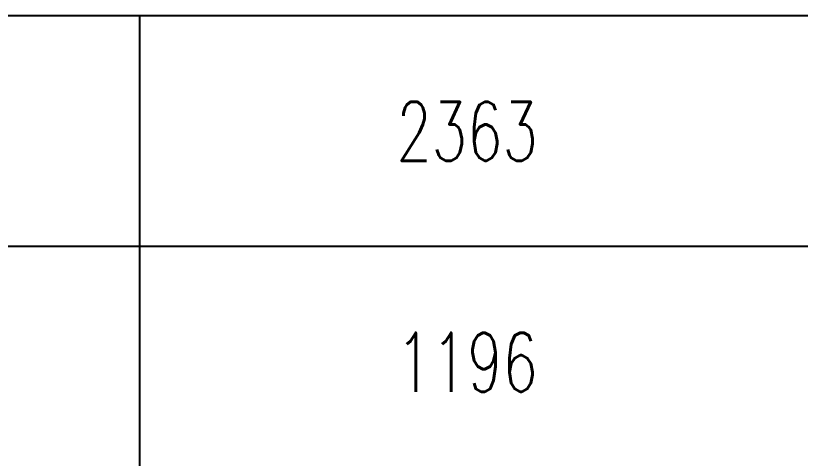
# Model space of a CAD drawing. Extents: x 93518 to 937116, y -359949 to 58022.
# Drawn here: x 773147 to 775522, y -39659 to -38316 of the extents above; entities that cross this region are included whole.
import ezdxf
from ezdxf.enums import TextEntityAlignment as Align

# ---------------------------------------------------------------- set-up
doc = ezdxf.new("R2010")
doc.units = 0
doc.header["$LTSCALE"] = 1000
doc.header["$MEASUREMENT"] = 0
doc.layers.get('0').update_dxf_attribs({"linetype": 'CONTINUOUS'})
doc.layers.add('PUB_TEXT', color=7, linetype='CONTINUOUS')
doc.styles.add('HZ', font='geditxt.shx', dxfattribs={"width": 0.8, "bigfont": 'dxt.shx'})
doc.styles.add('TK', font='geditxt.shx', dxfattribs={"width": 0.75, "bigfont": 'dxt.shx'})

# ---------------------------------------------------------------- blocks, each defined once
blk = doc.blocks.new('GEDI_TQ_2012')
at = {"color": 2}
for p, q in [((0, 28), (-180, 28)), ((-155, 0), (-155, 28)), ((-90, 21), (-180, 21))]:
    blk.add_line(p, q, dxfattribs=at)
blk = doc.blocks.new('A$C7DF8697A')
blk.add_blockref('GEDI_TQ_2012', (1040, 10))
at = {"style": 'TK', "width": 0.85}
for tag, height, p in [('PROJECTNAME', 4.75, (985, 44)), ('PHASE', 4, (1027, 44)), ('DRAWINGNAME', 4.75, (995, 31))]:
    blk.add_attdef(tag, text='', height=height, dxfattribs=at).set_placement(p, align=Align.MIDDLE_CENTER)
for tag, p, height in [('APPROVE', (872, 32.75), 3.5), ('DESIGN', (917, 32.75), 3.5), ('REVIEW1', (872, 25.75), 3.5), ('DRAW', (917, 25.75), 3.5), ('DRAWINGNUMBER', (967, 18.5), 4), ('REVIEW2', (872, 18.75), 3.5), ('PROPORTION', (917, 18.75), 3.5), ('CHECK', (872, 11.75), 3.5), ('DATE', (917, 11.75), 3.5), ('VERSION', (1033, 11.75), 3.5)]:
    blk.add_attdef(tag, p, '', height=height, dxfattribs=at)

msp = doc.modelspace()

# ---------------------------------------------------------------- block references
at = {"xscale": 100, "yscale": 100, "zscale": 100}
msp.add_blockref('A$C7DF8697A', (685022.3, -42116.5), dxfattribs=at)

# ---------------------------------------------------------------- texts
at = {"layer": 'PUB_TEXT', "style": 'HZ', "width": 0.7}
for s, p in [('2363', (774299, -38756.5)), ('1196', (774299, -39456.5))]:
    msp.add_text(s, height=178.56, dxfattribs=at).set_placement(p)

doc.saveas('drawing.dxf')
